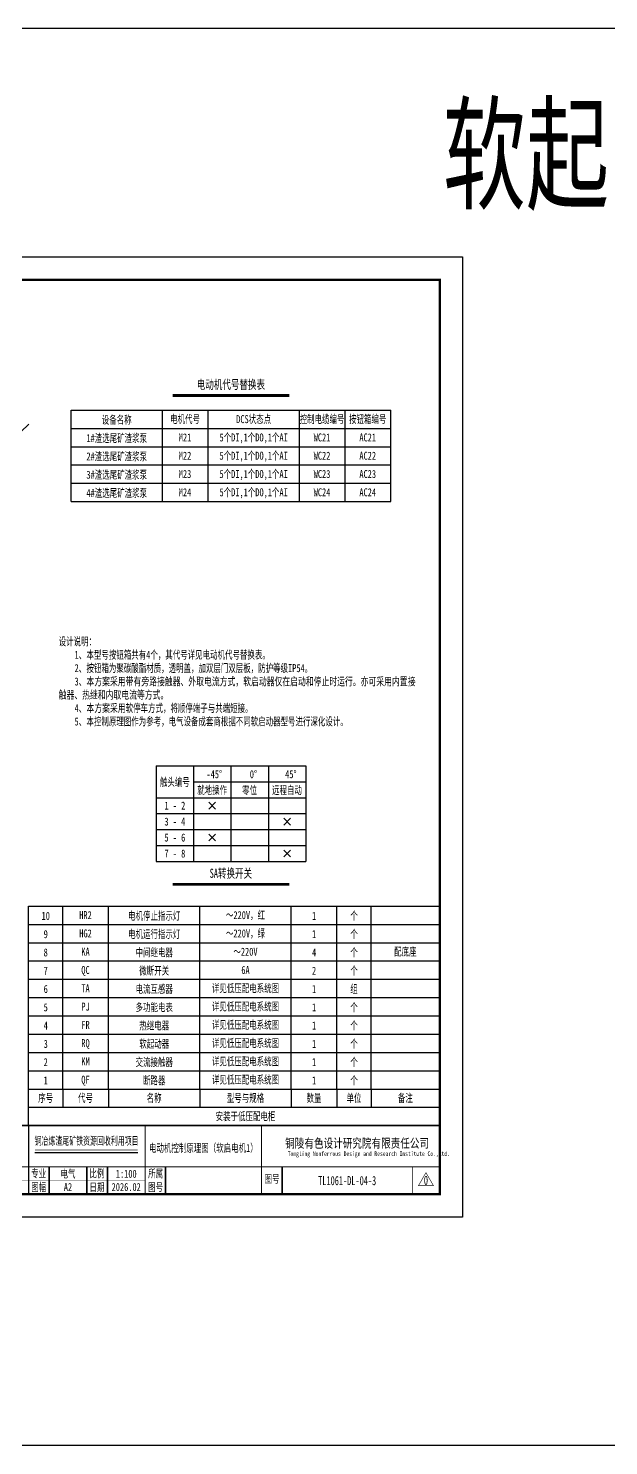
# Model space of a CAD drawing. Header units: millimetres. Extents: x 401220 to 2750366, y -101310 to 943175.
# Drawn here: x 692611 to 718024, y 628022 to 690022 of the extents above; entities that cross this region are included whole.
import ezdxf
from ezdxf.enums import TextEntityAlignment as Align

# ---------------------------------------------------------------- set-up
doc = ezdxf.new("R2010")
doc.units = ezdxf.units.MM
doc.linetypes.add('常规', pattern=[20, 10, 0, 10])
doc.layers.add('CAXA0层', color=7, linetype='Continuous', lineweight=25)
doc.layers.add('SW', color=8, linetype='Continuous', lineweight=20)
for name, color, linetype in [('MX', 3, 'Continuous'), ('TEXT', 4, 'Continuous'), ('动力平面导线层', 3, '常规'), ('图框', 7, 'Continuous'), ('照明平面设备层', 1, 'Continuous')]:
    doc.layers.add(name, color=color, linetype=linetype)
doc.styles.add('HZ', font='simsun.ttf', dxfattribs={"width": 0.75})
doc.styles.add('标准', font='NSimSun.ttf', dxfattribs={"width": 0.667})

# ---------------------------------------------------------------- blocks, each defined once
blk = doc.blocks.new('3')
at = {"layer": 'TEXT', "color": 7, "lineweight": 25, "style": 'HZ', "width": 0.75}
for s, height, p in [('铜陵有色设计研究院有限责任公司', 400, (221501, 249018)), ('Tongling Nonferrous Design and Research Institute Co.,Ltd.', 200, (221613, 248659))]:
    blk.add_text(s, height=height, dxfattribs=at).set_placement(p)
blk = doc.blocks.new('铜陵有色图签02')
at = {"layer": '图框', "linetype": 'Continuous', "lineweight": 50}
for p, q in [((-38401, 3003), (-38401, 1)), ((-29100, 3001), (-29100, 0))]:
    blk.add_line(p, q, dxfattribs=at)
at = {"layer": '图框', "color": 7, "linetype": 'Continuous', "lineweight": 25}
for p, q in [((-36201, 3010), (-36201, 9)), ((-34701, 3010), (-34701, 9)), ((-33401, 3017), (-33401, 16)), ((-31901, 3017), (-31901, 16)), ((-30601, 3017), (-30601, 16)), ((-29100, 1201), (-37501, 1201))]:
    blk.add_line(p, q, dxfattribs=at)
at = {"layer": '图框', "color": 7, "linetype": 'Continuous', "lineweight": 35}
for p, q in [((-27300, 3001), (-27300, 1)), ((-21600, 1197), (-21600, -3)), ((-17100, 1200), (-17100, 0)), ((-15450, 0), (-15450, 1200)), ((-14550, 1200), (-14550, 0)), ((-12000, 1201), (-12000, 1)), ((-6900, 1202), (-6900, 2))]:
    blk.add_line(p, q, dxfattribs=at)
at = {"layer": '图框', "lineweight": 25}
blk.add_line((-17723, 1830), (-13223, 1830), dxfattribs=at)
at = {"layer": '图框', "lineweight": 70, "const_width": 70}
blk.add_lwpolyline([(-17980, 3001), (0, 3001), (-38401, 3001)], dxfattribs=at)
at = {"layer": '图框', "color": 7, "linetype": 'Continuous', "lineweight": 25, "const_width": 25}
for points in [[(-37501, 3000), (-37501, 0)], [(-25800, 3001), (-25800, 1)], [(-24300, 3001), (-24300, 1)], [(-23100, 2401), (-37501, 2401)], [(-23100, 1801), (-37501, 1801)], [(-23100, 1201), (-29100, 1201)], [(-602, 943), (-932, 371), (-272, 371), (-602, 943)], [(-12900, 600), (-18000, 600), (-37501, 600)]]:
    blk.add_lwpolyline(points, dxfattribs=at)
at = {"layer": '图框', "linetype": 'Continuous', "lineweight": 50, "const_width": 50}
for points in [[(-23100, 3001), (-23100, 1)], [(-18000, 3000), (-18000, 0)]]:
    blk.add_lwpolyline(points, dxfattribs=at)
at = {"layer": '图框', "lineweight": 50, "const_width": 50}
for points in [[(-12900, 3001), (-12900, 1)], [(-7800, 3001), (-7800, 1)], [(0, 3000), (0, 0)], [(-23100, 1200), (0, 1200)]]:
    blk.add_lwpolyline(points, dxfattribs=at)
at = {"layer": '图框', "lineweight": 25, "const_width": 35}
blk.add_lwpolyline([(-17723, 1930), (-13223, 1930)], dxfattribs=at)
at = {"layer": '图框', "color": 7, "linetype": 'Continuous', "lineweight": 35, "const_width": 25}
blk.add_lwpolyline([(-1200, 1201), (-1200, 0)], dxfattribs=at)
at = {"layer": '图框', "linetype": 'Continuous', "lineweight": 70, "const_width": 70}
blk.add_lwpolyline([(-38401, 1), (0, 0)], dxfattribs=at)
at = {"layer": '图框', "lineweight": 25}
blk.add_blockref('3', (-228268, -246986), dxfattribs=at)
at = {"layer": 'TEXT', "color": 7, "lineweight": 25, "style": '标准', "width": 0.667}
for s, height, p in [('总  图', 300, (-36862, 2555)), ('建  筑', 300, (-34062, 2562)), ('热  工', 300, (-31262, 2562)), ('项目负责人', 350, (-28197, 2541)), ('会', 300, (-37942, 2054)), ('冶  炼', 300, (-36862, 1955)), ('化  工', 300, (-34062, 1962)), ('给排水', 300, (-31262, 1962)), ('审  定', 350, (-28197, 1941)), ('签', 300, (-37942, 1404)), ('选  矿', 300, (-36862, 1355)), ('暖  通', 300, (-34062, 1362)), ('自  控', 300, (-31262, 1362)), ('审  核', 350, (-28197, 1341)), ('栏', 300, (-37942, 754)), ('采  矿', 300, (-36862, 754)), ('机  械', 300, (-34062, 761)), ('电  气', 300, (-31262, 761)), ('校  对', 350, (-28197, 741)), ('项目编号', 350, (-22343, 730)), ('专业', 350, (-17559, 730)), ('比例', 350, (-15009, 730)), ('所属', 350, (-12438, 730)), ('图号', 350, (-7339, 495)), ('专  业', 300, (-36862, 170)), ('签  字', 300, (-35449, 170)), ('专  业', 300, (-34062, 177)), ('签  字', 300, (-32649, 177)), ('专  业', 300, (-31262, 177)), ('签  字', 300, (-29849, 177)), ('设  计', 350, (-28197, 139)), ('设计阶段', 350, (-22343, 130)), ('图幅', 350, (-17559, 130)), ('日期', 350, (-15009, 130)), ('图号', 350, (-12438, 130))]:
    blk.add_text(s, height=height, dxfattribs=at).set_placement(p, align=Align.CENTER)

msp = doc.modelspace()

# ---------------------------------------------------------------- linework, layer by layer
at = {"color": 3}
for p, q in [((930455.53865, 690021.73148), (401219.70842, 690021.73148)), ((930455.53865, 628021.73148), (401219.70842, 628021.73148))]:
    msp.add_line(p, q, dxfattribs=at)
at = {"layer": 'CAXA0层', "color": 2, "linetype": 'ByBlock', "lineweight": 40}
for p, q in [((698932.37667, 673988.76924), (704030.52196, 673988.76924)), ((698932.37667, 652605.26743), (704030.52196, 652605.26743))]:
    msp.add_line(p, q, dxfattribs=at)
at = {"layer": 'CAXA0层', "color": 2, "linetype": 'ByBlock', "lineweight": 0}
for p, q in [((698932.37667, 673923.28631), (704030.52196, 673923.28631)), ((698932.37667, 652539.7845), (704030.52196, 652539.7845))]:
    msp.add_line(p, q, dxfattribs=at)
at = {"layer": 'MX', "color": 7, "linetype": 'ByBlock', "lineweight": 20}
msp.add_line((692280.59103, 672364.50509), (692627.05071, 672710.96477), dxfattribs=at)
at = {"layer": 'SW', "color": 7, "linetype": 'ByBlock', "lineweight": 25}
for p, q in [((694481.44931, 669320.76996), (694481.44931, 673320.76996)), ((698481.44931, 669320.76996), (698481.44931, 673320.76996)), ((700481.44931, 669320.76996), (700481.44931, 673320.76996)), ((704481.44931, 669320.76996), (704481.44931, 673320.76996)), ((706481.44931, 669320.76996), (706481.44931, 673320.76996)), ((708481.44931, 669320.76996), (708481.44931, 673320.76996)), ((698202.68579, 657763.92182), (704760.21284, 657763.92182)), ((698202.68579, 657763.92182), (698202.68579, 653574.86832)), ((699842.06755, 657763.92182), (699842.06755, 653574.86832)), ((701481.44931, 657763.92182), (701481.44931, 653574.86832)), ((703120.83108, 657763.92182), (703120.83108, 653574.86832)), ((704760.21284, 657763.92182), (704760.21284, 653574.86832)), ((699842.06755, 657065.74624), (704760.21284, 657065.74624)), ((698202.68579, 656367.57065), (704760.21284, 656367.57065)), ((700513.65303, 656164.83469), (700809.86384, 655868.62388)), ((700513.65303, 655868.62388), (700809.86384, 656164.83469)), ((698202.68579, 655669.39507), (704760.21284, 655669.39507)), ((703792.41655, 655466.65911), (704088.62736, 655170.44829)), ((703792.41655, 655170.44829), (704088.62736, 655466.65911)), ((698202.68579, 654971.21949), (704760.21284, 654971.21949)), ((700513.65303, 654768.48352), (700809.86384, 654472.27271)), ((700513.65303, 654472.27271), (700809.86384, 654768.48352)), ((698202.68579, 654273.0439), (704760.21284, 654273.0439)), ((698202.68579, 653574.86832), (704760.21284, 653574.86832)), ((698202.68579, 653574.86832), (704760.21284, 653574.86832)), ((698202.68579, 653574.86832), (704760.21284, 653574.86832)), ((703792.41655, 654070.30794), (704088.62736, 653774.09713)), ((703792.41655, 653774.09713), (704088.62736, 654070.30794)), ((692624.24205, 651623.1455), (694124.24205, 651623.1455)), ((692624.24205, 650823.1455), (692624.24205, 651623.1455)), ((694124.24205, 651623.1455), (696124.24205, 651623.1455)), ((694124.24205, 650823.1455), (694124.24205, 651623.1455)), ((696124.24205, 651623.1455), (700124.24205, 651623.1455)), ((696124.24205, 650823.1455), (696124.24205, 651623.1455)), ((700124.24205, 651623.1455), (704124.24205, 651623.1455)), ((700124.24205, 650823.1455), (700124.24205, 651623.1455)), ((704124.24205, 651623.1455), (706124.24205, 651623.1455)), ((704124.24205, 650823.1455), (704124.24205, 651623.1455)), ((706124.24205, 651623.1455), (707624.24205, 651623.1455)), ((706124.24205, 650823.1455), (706124.24205, 651623.1455)), ((707624.24205, 651623.1455), (710624.24205, 651623.1455)), ((707624.24205, 650823.1455), (707624.24205, 651623.1455)), ((692624.24205, 650823.1455), (694124.24205, 650823.1455)), ((692624.24205, 650023.1455), (692624.24205, 650823.1455)), ((694124.24205, 650823.1455), (696124.24205, 650823.1455)), ((694124.24205, 650023.1455), (694124.24205, 650823.1455)), ((696124.24205, 650823.1455), (700124.24205, 650823.1455)), ((696124.24205, 650023.1455), (696124.24205, 650823.1455)), ((700124.24205, 650823.1455), (704124.24205, 650823.1455)), ((700124.24205, 650023.1455), (700124.24205, 650823.1455)), ((704124.24205, 650823.1455), (706124.24205, 650823.1455)), ((704124.24205, 650023.1455), (704124.24205, 650823.1455)), ((706124.24205, 650823.1455), (707624.24205, 650823.1455)), ((706124.24205, 650023.1455), (706124.24205, 650823.1455)), ((707624.24205, 650823.1455), (710624.24205, 650823.1455)), ((707624.24205, 650023.1455), (707624.24205, 650823.1455)), ((692624.24205, 650023.1455), (694124.24205, 650023.1455)), ((692624.24205, 649223.1455), (692624.24205, 650023.1455)), ((694124.24205, 650023.1455), (696124.24205, 650023.1455)), ((694124.24205, 649223.1455), (694124.24205, 650023.1455)), ((696124.24205, 650023.1455), (700124.24205, 650023.1455)), ((696124.24205, 649223.1455), (696124.24205, 650023.1455)), ((700124.24205, 650023.1455), (704124.24205, 650023.1455)), ((700124.24205, 649223.1455), (700124.24205, 650023.1455)), ((704124.24205, 650023.1455), (706124.24205, 650023.1455)), ((704124.24205, 649223.1455), (704124.24205, 650023.1455)), ((706124.24205, 650023.1455), (707624.24205, 650023.1455)), ((706124.24205, 649223.1455), (706124.24205, 650023.1455)), ((707624.24205, 650023.1455), (710624.24205, 650023.1455)), ((707624.24205, 649223.1455), (707624.24205, 650023.1455)), ((692624.24205, 649223.1455), (694124.24205, 649223.1455)), ((692624.24205, 648423.1455), (692624.24205, 649223.1455)), ((694124.24205, 649223.1455), (696124.24205, 649223.1455)), ((694124.24205, 648423.1455), (694124.24205, 649223.1455)), ((696124.24205, 649223.1455), (700124.24205, 649223.1455)), ((696124.24205, 648423.1455), (696124.24205, 649223.1455)), ((700124.24205, 649223.1455), (704124.24205, 649223.1455)), ((700124.24205, 648423.1455), (700124.24205, 649223.1455)), ((704124.24205, 649223.1455), (706124.24205, 649223.1455)), ((704124.24205, 648423.1455), (704124.24205, 649223.1455)), ((706124.24205, 649223.1455), (707624.24205, 649223.1455)), ((706124.24205, 648423.1455), (706124.24205, 649223.1455)), ((707624.24205, 649223.1455), (710624.24205, 649223.1455)), ((707624.24205, 648423.1455), (707624.24205, 649223.1455)), ((692624.24205, 648423.1455), (694124.24205, 648423.1455)), ((692624.24205, 647623.1455), (692624.24205, 648423.1455)), ((694124.24205, 648423.1455), (696124.24205, 648423.1455)), ((694124.24205, 647623.1455), (694124.24205, 648423.1455)), ((696124.24205, 648423.1455), (700124.24205, 648423.1455)), ((696124.24205, 647623.1455), (696124.24205, 648423.1455)), ((700124.24205, 648423.1455), (704124.24205, 648423.1455)), ((700124.24205, 647623.1455), (700124.24205, 648423.1455)), ((704124.24205, 648423.1455), (706124.24205, 648423.1455)), ((704124.24205, 647623.1455), (704124.24205, 648423.1455)), ((706124.24205, 648423.1455), (707624.24205, 648423.1455)), ((706124.24205, 647623.1455), (706124.24205, 648423.1455)), ((707624.24205, 648423.1455), (710624.24205, 648423.1455)), ((707624.24205, 647623.1455), (707624.24205, 648423.1455)), ((692624.24205, 647623.1455), (694124.24205, 647623.1455)), ((692624.24205, 646823.1455), (692624.24205, 647623.1455)), ((694124.24205, 647623.1455), (696124.24205, 647623.1455)), ((694124.24205, 646823.1455), (694124.24205, 647623.1455)), ((696124.24205, 647623.1455), (700124.24205, 647623.1455)), ((696124.24205, 646823.1455), (696124.24205, 647623.1455)), ((700124.24205, 647623.1455), (704124.24205, 647623.1455)), ((700124.24205, 646823.1455), (700124.24205, 647623.1455)), ((704124.24205, 647623.1455), (706124.24205, 647623.1455)), ((704124.24205, 646823.1455), (704124.24205, 647623.1455)), ((706124.24205, 647623.1455), (707624.24205, 647623.1455)), ((706124.24205, 646823.1455), (706124.24205, 647623.1455)), ((707624.24205, 647623.1455), (710624.24205, 647623.1455)), ((707624.24205, 646823.1455), (707624.24205, 647623.1455)), ((692624.24205, 646823.1455), (694124.24205, 646823.1455)), ((692624.24205, 646023.1455), (692624.24205, 646823.1455)), ((694124.24205, 646823.1455), (696124.24205, 646823.1455)), ((694124.24205, 646023.1455), (694124.24205, 646823.1455)), ((696124.24205, 646823.1455), (700124.24205, 646823.1455)), ((696124.24205, 646023.1455), (696124.24205, 646823.1455)), ((700124.24205, 646823.1455), (704124.24205, 646823.1455)), ((700124.24205, 646023.1455), (700124.24205, 646823.1455)), ((704124.24205, 646823.1455), (706124.24205, 646823.1455)), ((704124.24205, 646023.1455), (704124.24205, 646823.1455)), ((706124.24205, 646823.1455), (707624.24205, 646823.1455)), ((706124.24205, 646023.1455), (706124.24205, 646823.1455)), ((707624.24205, 646823.1455), (710624.24205, 646823.1455)), ((707624.24205, 646023.1455), (707624.24205, 646823.1455)), ((692624.24205, 646023.1455), (694124.24205, 646023.1455)), ((692624.24205, 645223.1455), (692624.24205, 646023.1455)), ((694124.24205, 646023.1455), (696124.24205, 646023.1455)), ((694124.24205, 645223.1455), (694124.24205, 646023.1455)), ((696124.24205, 646023.1455), (700124.24205, 646023.1455)), ((696124.24205, 645223.1455), (696124.24205, 646023.1455)), ((700124.24205, 646023.1455), (704124.24205, 646023.1455)), ((700124.24205, 645223.1455), (700124.24205, 646023.1455)), ((704124.24205, 646023.1455), (706124.24205, 646023.1455)), ((704124.24205, 645223.1455), (704124.24205, 646023.1455)), ((706124.24205, 646023.1455), (707624.24205, 646023.1455)), ((706124.24205, 645223.1455), (706124.24205, 646023.1455)), ((707624.24205, 646023.1455), (710624.24205, 646023.1455)), ((707624.24205, 645223.1455), (707624.24205, 646023.1455)), ((692624.24205, 645223.1455), (694124.24205, 645223.1455)), ((692624.24205, 644423.1455), (692624.24205, 645223.1455)), ((694124.24205, 645223.1455), (696124.24205, 645223.1455)), ((694124.24205, 644423.1455), (694124.24205, 645223.1455)), ((696124.24205, 645223.1455), (700124.24205, 645223.1455)), ((696124.24205, 644423.1455), (696124.24205, 645223.1455)), ((700124.24205, 645223.1455), (704124.24205, 645223.1455)), ((700124.24205, 644423.1455), (700124.24205, 645223.1455)), ((704124.24205, 645223.1455), (706124.24205, 645223.1455)), ((704124.24205, 644423.1455), (704124.24205, 645223.1455)), ((706124.24205, 645223.1455), (707624.24205, 645223.1455)), ((706124.24205, 644423.1455), (706124.24205, 645223.1455)), ((707624.24205, 645223.1455), (710624.24205, 645223.1455)), ((707624.24205, 644423.1455), (707624.24205, 645223.1455)), ((692624.24205, 644423.1455), (694124.24205, 644423.1455)), ((692624.24205, 643623.1455), (692624.24205, 644423.1455)), ((694124.24205, 644423.1455), (696124.24205, 644423.1455)), ((694124.24205, 643623.1455), (694124.24205, 644423.1455)), ((696124.24205, 644423.1455), (700124.24205, 644423.1455)), ((696124.24205, 643623.1455), (696124.24205, 644423.1455)), ((700124.24205, 644423.1455), (704124.24205, 644423.1455)), ((700124.24205, 643623.1455), (700124.24205, 644423.1455)), ((704124.24205, 644423.1455), (706124.24205, 644423.1455)), ((704124.24205, 643623.1455), (704124.24205, 644423.1455)), ((706124.24205, 644423.1455), (707624.24205, 644423.1455)), ((706124.24205, 643623.1455), (706124.24205, 644423.1455)), ((707624.24205, 644423.1455), (710624.24205, 644423.1455)), ((707624.24205, 643623.1455), (707624.24205, 644423.1455)), ((692624.24205, 642823.1455), (692624.24205, 643623.1455)), ((692624.24205, 643623.1455), (710624.24205, 643623.1455)), ((694124.24205, 643623.1455), (694124.24205, 642823.1455)), ((696124.24205, 643623.1455), (696124.24205, 642823.1455)), ((700124.24205, 643623.1455), (700124.24205, 642823.1455)), ((704124.24205, 643623.1455), (704124.24205, 642823.1455)), ((706124.24205, 643623.1455), (706124.24205, 642823.1455)), ((707624.24205, 643623.1455), (707624.24205, 642823.1455)), ((692624.24205, 642823.1455), (710624.24205, 642823.1455)), ((692624.24205, 642023.1455), (692624.24205, 642823.1455))]:
    msp.add_line(p, q, dxfattribs=at)
at = {"layer": '动力平面导线层', "color": 0}
for p, q in [((694481.44931, 673320.76996), (708481.44931, 673320.76996)), ((694481.44931, 672520.76996), (708481.44931, 672520.76996)), ((694481.44931, 671720.76996), (708481.44931, 671720.76996)), ((694481.44931, 670920.76996), (708481.44931, 670920.76996)), ((694481.44931, 670120.76996), (708481.44931, 670120.76996)), ((694481.44931, 669320.76996), (708481.44931, 669320.76996))]:
    msp.add_line(p, q, dxfattribs=at)
at = {"layer": '图框', "linetype": 'Continuous', "lineweight": 100, "const_width": 100}
msp.add_lwpolyline([(654724.24205, 639021.73148), (710624.24205, 639021.73148), (710624.24205, 679021.73148), (654724.24205, 679021.73148)], close=True, dxfattribs=at)
at = {"layer": '照明平面设备层', "color": 0, "lineweight": -3, "ltscale": 100}
msp.add_lwpolyline([(652224.24205, 680021.73148), (711624.24205, 680021.73148), (711624.24205, 638021.73148), (652224.24205, 638021.73148)], close=True, dxfattribs=at)

# ---------------------------------------------------------------- block references
at = {"layer": '图框', "lineweight": 25}
msp.add_blockref('铜陵有色图签02', (710624.24205, 639021.73148), dxfattribs=at)

# ---------------------------------------------------------------- texts
at = {"layer": 'SW', "color": 4, "linetype": 'ByBlock', "lineweight": 25, "style": '标准', "width": 0.667}
msp.add_text('软起电机', height=4000, dxfattribs=at).set_placement((718040.8154, 682521.21194), align=Align.CENTER)
at = {"layer": 'SW', "color": 2, "linetype": 'ByBlock', "lineweight": 25, "style": '标准', "width": 0.667}
for s, p in [('电动机代号替换表', (701481.22158, 674243.78327)), ('SA转换开关', (701481.22158, 652860.28146))]:
    msp.add_text(s, height=400, dxfattribs=at).set_placement(p, align=Align.CENTER)
at = {"layer": 'SW', "color": 7, "linetype": 'ByBlock', "lineweight": 25, "style": '标准', "width": 0.667}
for s, p in [('设备名称', (696481.44931, 672720.76996)), ('电机代号', (699472.59197, 672751.6834)), ('DCS状态点', (702477.59197, 672751.6834)), ('控制电缆编号', (705472.59197, 672751.6834)), ('按钮箱编号', (707472.59197, 672751.6834)), ('1#渣选尾矿渣浆泵', (696481.44931, 671920.76996)), ('M21', (699472.59197, 671951.6834)), ('5个DI,1个DO,1个AI', (702477.59197, 671951.6834)), ('WC21', (705472.59197, 671951.6834)), ('AC21', (707472.59197, 671951.6834)), ('2#渣选尾矿渣浆泵', (696481.44931, 671120.76996)), ('M22', (699472.59197, 671151.6834)), ('5个DI,1个DO,1个AI', (702477.59197, 671151.6834)), ('WC22', (705472.59197, 671151.6834)), ('AC22', (707472.59197, 671151.6834)), ('3#渣选尾矿渣浆泵', (696481.44931, 670320.76996)), ('M23', (699472.59197, 670351.6834)), ('5个DI,1个DO,1个AI', (702477.59197, 670351.6834)), ('WC23', (705472.59197, 670351.6834)), ('AC23', (707472.59197, 670351.6834)), ('4#渣选尾矿渣浆泵', (696481.44931, 669520.76996)), ('M24', (699472.59197, 669551.6834)), ('5个DI,1个DO,1个AI', (702477.59197, 669551.6834)), ('WC24', (705472.59197, 669551.6834)), ('AC24', (707472.59197, 669551.6834)), ('触头编号', (699027.89627, 656874.34524)), ('-45°', (700754.1272, 657219.98745)), ('0°', (702468.77145, 657219.98745)), ('45°', (704107.41833, 657219.98745)), ('就地操作', (700658.07771, 656521.81186)), ('零位', (702297.45947, 656521.81186)), ('远程自动', (703936.84124, 656521.81186)), ('1 - 2', (699027.89627, 655845.03366)), ('3 - 4', (699027.89627, 655146.85808)), ('5 - 6', (699027.89627, 654448.68249)), ('7 - 8', (699027.89627, 653750.50691)), ('10', (693374.24205, 651023.1455)), ('HR2', (695115.3847, 651054.05894)), ('电机停止指示灯', (698124.24205, 651023.1455)), ('～220V，红', (702120.3847, 651054.05894)), ('1', (705124.24205, 651023.1455)), ('个', (706874.24205, 651023.1455)), ('9', (693374.24205, 650223.1455)), ('HG2', (695115.3847, 650254.05894)), ('电机运行指示灯', (698124.24205, 650223.1455)), ('～220V，绿', (702120.3847, 650254.05894)), ('1', (705124.24205, 650223.1455)), ('个', (706874.24205, 650223.1455)), ('8', (693374.24205, 649423.1455)), ('KA', (695115.3847, 649454.05894)), ('中间继电器', (698124.24205, 649423.1455)), ('～220V', (702120.3847, 649454.05894)), ('4', (705124.24205, 649423.1455)), ('个', (706874.24205, 649423.1455)), ('配底座', (709120.3847, 649454.05894)), ('7', (693374.24205, 648623.1455)), ('QC', (695115.3847, 648654.05894)), ('微断开关', (698124.24205, 648623.1455)), ('6A', (702120.3847, 648654.05894)), ('2', (705124.24205, 648623.1455)), ('个', (706874.24205, 648623.1455)), ('6', (693374.24205, 647823.1455)), ('TA', (695115.3847, 647854.05894)), ('电流互感器', (698124.24205, 647823.1455)), ('详见低压配电系统图', (702120.3847, 647854.05894)), ('1', (705124.24205, 647823.1455)), ('组', (706874.24205, 647823.1455)), ('5', (693374.24205, 647023.1455)), ('PJ', (695115.3847, 647054.05894)), ('多功能电表', (698124.24205, 647023.1455)), ('详见低压配电系统图', (702120.3847, 647054.05894)), ('1', (705124.24205, 647023.1455)), ('个', (706874.24205, 647023.1455)), ('4', (693374.24205, 646223.1455)), ('FR', (695115.3847, 646254.05894)), ('热继电器', (698124.24205, 646223.1455)), ('详见低压配电系统图', (702120.3847, 646254.05894)), ('1', (705124.24205, 646223.1455)), ('个', (706874.24205, 646223.1455)), ('3', (693374.24205, 645423.1455)), ('RQ', (695115.3847, 645454.05894)), ('软起动器', (698124.24205, 645423.1455)), ('详见低压配电系统图', (702120.3847, 645454.05894)), ('1', (705124.24205, 645423.1455)), ('个', (706874.24205, 645423.1455)), ('2', (693374.24205, 644623.1455)), ('KM', (695115.3847, 644654.05894)), ('交流接触器', (698124.24205, 644623.1455)), ('详见低压配电系统图', (702120.3847, 644654.05894)), ('1', (705124.24205, 644623.1455)), ('个', (706874.24205, 644623.1455)), ('QF', (695115.3847, 643854.05894)), ('断路器', (698124.24205, 643823.1455)), ('详见低压配电系统图', (702120.3847, 643854.05894)), ('个', (706874.24205, 643823.1455)), ('1', (693374.24205, 643823.1455)), ('1', (705124.24205, 643823.1455)), ('序号', (693372.3847, 643054.05894)), ('代号', (695115.3847, 643054.05894)), ('名称', (698120.3847, 643054.05894)), ('型号与规格', (702120.3847, 643054.05894)), ('数量', (705120.3847, 643054.05894)), ('单位', (706870.3847, 643054.05894)), ('备注', (709120.3847, 643054.05894)), ('安装于低压配电柜', (702120.3847, 642254.05894))]:
    msp.add_text(s, height=350, dxfattribs=at).set_placement(p, align=Align.CENTER)
at = {"layer": 'SW', "color": 4, "linetype": 'Continuous', "lineweight": 25, "style": '标准'}
for s, height, width, p in [('铜冶炼渣尾矿铁资源回收利用项目', 350, 0.62, (695161.76567, 641179.55327)), ('电动机控制原理图（软启电机1）', 350, 0.667, (700275.15346, 640868.64442)), ('电气', 350, 0.667, (694348.41855, 639739.99748)), ('1:100', 350, 0.667, (696898.41855, 639739.99748)), ('A2', 350, 0.667, (694348.41855, 639160.29543)), ('2026.02', 350, 0.667, (696898.41855, 639160.29543)), ('TL1061-DL-04-3', 400, 0.667, (706573.55645, 639416.78801)), ('0', 400, 0.667, (710022.01453, 639429.69185))]:
    msp.add_text(s, height=height, dxfattribs=dict(at, width=width)).set_placement(p, align=Align.CENTER)
at = {"layer": 'SW', "color": 0, "linetype": 'ByBlock', "lineweight": 25, "insert": (693940.24619, 663376.60348), "char_height": 350, "width": 15662.1832774, "attachment_point": 1, "style": '标准'}
msp.add_mtext('设计说明：\\P{\\W0.7;    1、\\W0.667;\\C7;本型号按钮箱共有4个，其代号详见电动机代号替换表。\\P\\W0.7;\\C0;    2、\\W0.667;\\C7;按钮箱为聚碳酸酯材质，透明盖，加双层门双层板，防护等级IP54。\\W0.7;\\C0;\\P    3、本方案采用带有旁路接触器、外取电流方式，软启动器仅在启动和停止时运行。亦可采用内置接触器、热继和内取电流等方式。\\P    4、本方案采用\\W0.667;\\C7;软停车方式，将顺停端子与共端短接。\\P\\W0.7;\\C0;    5、\\W0.667;\\C7;本控制原理图作为参考，电气设备成套商根据不同软启动器型号进行深化设计。}', dxfattribs=at)

doc.saveas('drawing.dxf')
